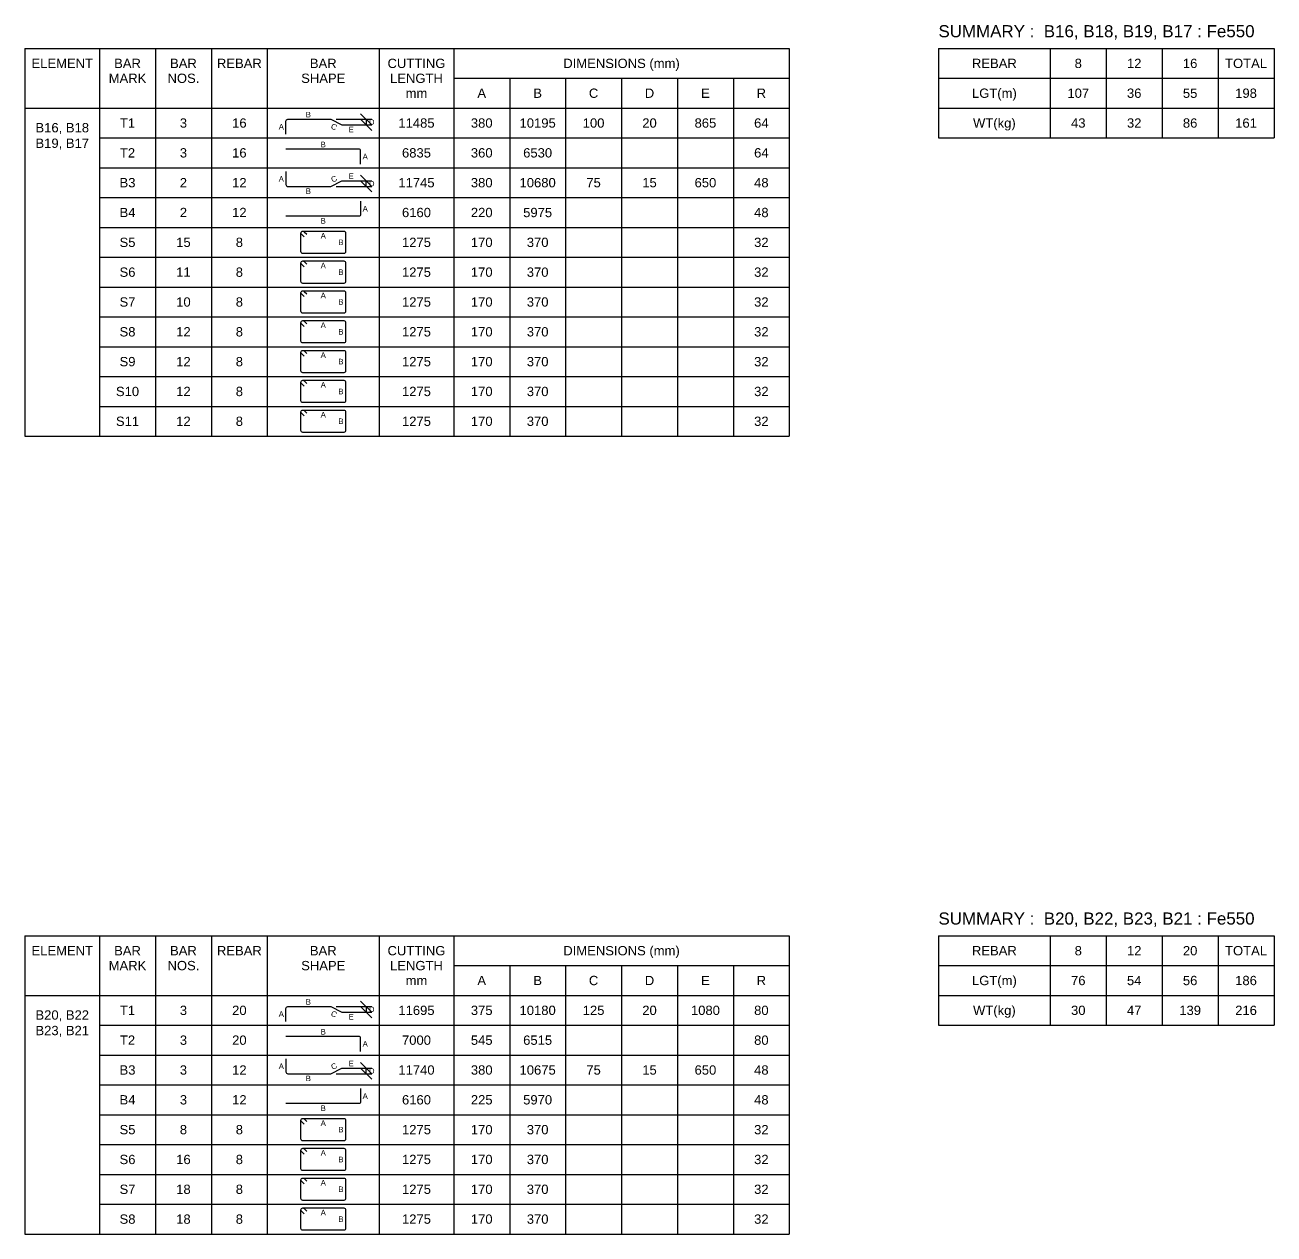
# Model space of a CAD drawing. Header units: inches. Extents: x -828 to 82836, y -182800 to 1700.
# Drawn here: x 47925 to 81425, y -131200 to -98770 of the extents above; entities that cross this region are included whole.
import ezdxf
from ezdxf.enums import TextEntityAlignment as Align

# ---------------------------------------------------------------- set-up
doc = ezdxf.new("R2010")
doc.units = ezdxf.units.IN
doc.header["$LTSCALE"] = 1000
doc.header["$MEASUREMENT"] = 0
for name, color, linetype in [('Dimension', 31, 'Continuous'), ('Reinforcement', 4, 'Continuous'), ('Schedule Header', 4, 'Continuous'), ('Schedule Line', 60, 'Continuous'), ('Text', 31, 'Continuous')]:
    doc.layers.add(name, color=color, linetype=linetype)
doc.styles.add('SC-SansSerif', font='SansSerif')
doc.dimstyles.new('SCBBSDim', dxfattribs={"dimtxt": 225, "dimasz": 0.18, "dimexe": 150, "dimexo": 150, "dimgap": 100, "dimtad": 1, "dimtoh": 1, "dimdec": 0, "dimzin": 0, "dimdsep": 46, "dimtxsty": 'SC-SansSerif', "dimtsz": 150, "dimcen": 0.09, "dimclrd": 8, "dimclre": 8, "dimclrt": 31, "dimadec": 0, "dimazin": 0, "dimtfac": 1, "dimtdec": 0, "dimtix": 1, "dimtofl": 0, "dimtmove": 0, "dimatfit": 3, "dimfxl": 1, "dimtolj": 1, "dimtzin": 0, "dimarcsym": 0})

# ---------------------------------------------------------------- blocks, each defined once
blk = doc.blocks.new('*D68')
at = {"color": 8, "linetype": 'ByBlock', "lineweight": -2}
for p, q in [((57225, -101450), (56925, -101150)), ((56275, -101300), (57225, -101300)), ((56575, -101450), (57225, -101450)), ((56925, -101300), (57225, -101600)), ((57075, -101300), (57075, -101450))]:
    blk.add_line(p, q, dxfattribs=at)
at = {"layer": 'DEFPOINTS', "color": 31}
for p in [(56125, -101300), (56425, -101450), (57075, -101300)]:
    blk.add_point(p, dxfattribs=at)
blk = doc.blocks.new('*D69')
at = {"color": 8, "linetype": 'ByBlock', "lineweight": -2}
for p, q in [((57225, -103100), (56925, -102800)), ((56275, -103100), (57225, -103100)), ((56575, -102950), (57225, -102950)), ((56925, -102950), (57225, -103250)), ((57075, -103100), (57075, -102950))]:
    blk.add_line(p, q, dxfattribs=at)
at = {"layer": 'DEFPOINTS', "color": 31}
for p in [(56125, -103100), (56425, -102950), (57075, -103100)]:
    blk.add_point(p, dxfattribs=at)
blk = doc.blocks.new('*D83')
at = {"color": 8, "linetype": 'ByBlock', "lineweight": -2}
for p, q in [((57225, -125250), (56925, -124950)), ((56275, -125100), (57225, -125100)), ((56575, -125250), (57225, -125250)), ((56925, -125100), (57225, -125400)), ((57075, -125100), (57075, -125250))]:
    blk.add_line(p, q, dxfattribs=at)
at = {"layer": 'DEFPOINTS', "color": 31}
for p in [(56125, -125100), (56425, -125250), (57075, -125100)]:
    blk.add_point(p, dxfattribs=at)
blk = doc.blocks.new('*D84')
at = {"color": 8, "linetype": 'ByBlock', "lineweight": -2}
for p, q in [((57225, -126900), (56925, -126600)), ((56275, -126900), (57225, -126900)), ((56575, -126750), (57225, -126750)), ((56925, -126750), (57225, -127050)), ((57075, -126900), (57075, -126750))]:
    blk.add_line(p, q, dxfattribs=at)
at = {"layer": 'DEFPOINTS', "color": 31}
for p in [(56125, -126900), (56425, -126750), (57075, -126900)]:
    blk.add_point(p, dxfattribs=at)

msp = doc.modelspace()

# ---------------------------------------------------------------- linework, layer by layer
at = {"layer": 'Reinforcement'}
for points in [[(54925, -101700), (54925, -101350, -0.5), (54975, -101300), (56125, -101300), (56425, -101450), (56925, -101450)], [(56925, -102500), (56925, -102150, 0.5), (56875, -102100), (54925, -102100)], [(54925, -102700), (54925, -103050, 0.5), (54975, -103100), (56125, -103100), (56425, -102950), (56925, -102950)], [(56925, -103500), (56925, -103850, -0.5), (56875, -103900), (54925, -103900)], [(55410.4, -104456.1), (55339.7, -104385.4, -0.1989124), (55325, -104350, -0.4142046), (55375, -104300, -0.1989044), (55410.4, -104314.6), (55481.1, -104385.4)], [(55410.4, -105256.1), (55339.7, -105185.4, -0.1989124), (55325, -105150, -0.4142046), (55375, -105100, -0.1989044), (55410.4, -105114.6), (55481.1, -105185.4)], [(55410.4, -106056.1), (55339.7, -105985.4, -0.1989124), (55325, -105950, -0.4142046), (55375, -105900, -0.1989044), (55410.4, -105914.6), (55481.1, -105985.4)], [(55410.4, -106856.1), (55339.7, -106785.4, -0.1989124), (55325, -106750, -0.4142046), (55375, -106700, -0.1989044), (55410.4, -106714.6), (55481.1, -106785.4)], [(55410.4, -107656.1), (55339.7, -107585.4, -0.1989124), (55325, -107550, -0.4142046), (55375, -107500, -0.1989044), (55410.4, -107514.6), (55481.1, -107585.4)], [(55410.4, -108456.1), (55339.7, -108385.4, -0.1989124), (55325, -108350, -0.4142046), (55375, -108300, -0.1989044), (55410.4, -108314.6), (55481.1, -108385.4)], [(55410.4, -109256.1), (55339.7, -109185.4, -0.1989124), (55325, -109150, -0.4142046), (55375, -109100, -0.1989044), (55410.4, -109114.6), (55481.1, -109185.4)], [(54925, -125500), (54925, -125150, -0.5), (54975, -125100), (56125, -125100), (56425, -125250), (56925, -125250)], [(56925, -126300), (56925, -125950, 0.5), (56875, -125900), (54925, -125900)], [(54925, -126500), (54925, -126850, 0.5), (54975, -126900), (56125, -126900), (56425, -126750), (56925, -126750)], [(56925, -127300), (56925, -127650, -0.5), (56875, -127700), (54925, -127700)], [(55410.4, -128256.1), (55339.7, -128185.4, -0.1989124), (55325, -128150, -0.4142046), (55375, -128100, -0.1989044), (55410.4, -128114.6), (55481.1, -128185.4)], [(55410.4, -129056.1), (55339.7, -128985.4, -0.1989124), (55325, -128950, -0.4142046), (55375, -128900, -0.1989044), (55410.4, -128914.6), (55481.1, -128985.4)], [(55410.4, -129856.1), (55339.7, -129785.4, -0.1989124), (55325, -129750, -0.4142046), (55375, -129700, -0.1989044), (55410.4, -129714.6), (55481.1, -129785.4)], [(55410.4, -130656.1), (55339.7, -130585.4, -0.1989124), (55325, -130550, -0.4142046), (55375, -130500, -0.1989044), (55410.4, -130514.6), (55481.1, -130585.4)]]:
    msp.add_lwpolyline(points, format="xyb", dxfattribs=at)
for points in [[(55325, -104350, -0.4142046), (55375, -104300), (56475, -104300, -0.4142046), (56525, -104350), (56525, -104850, -0.4142046), (56475, -104900), (55375, -104900, -0.4142046), (55325, -104850)], [(55325, -105150, -0.4142046), (55375, -105100), (56475, -105100, -0.4142046), (56525, -105150), (56525, -105650, -0.4142046), (56475, -105700), (55375, -105700, -0.4142046), (55325, -105650)], [(55325, -105950, -0.4142046), (55375, -105900), (56475, -105900, -0.4142046), (56525, -105950), (56525, -106450, -0.4142046), (56475, -106500), (55375, -106500, -0.4142046), (55325, -106450)], [(55325, -106750, -0.4142046), (55375, -106700), (56475, -106700, -0.4142046), (56525, -106750), (56525, -107250, -0.4142046), (56475, -107300), (55375, -107300, -0.4142046), (55325, -107250)], [(55325, -107550, -0.4142046), (55375, -107500), (56475, -107500, -0.4142046), (56525, -107550), (56525, -108050, -0.4142046), (56475, -108100), (55375, -108100, -0.4142046), (55325, -108050)], [(55325, -108350, -0.4142046), (55375, -108300), (56475, -108300, -0.4142046), (56525, -108350), (56525, -108850, -0.4142046), (56475, -108900), (55375, -108900, -0.4142046), (55325, -108850)], [(55325, -109150, -0.4142046), (55375, -109100), (56475, -109100, -0.4142046), (56525, -109150), (56525, -109650, -0.4142046), (56475, -109700), (55375, -109700, -0.4142046), (55325, -109650)], [(55325, -128150, -0.4142046), (55375, -128100), (56475, -128100, -0.4142046), (56525, -128150), (56525, -128650, -0.4142046), (56475, -128700), (55375, -128700, -0.4142046), (55325, -128650)], [(55325, -128950, -0.4142046), (55375, -128900), (56475, -128900, -0.4142046), (56525, -128950), (56525, -129450, -0.4142046), (56475, -129500), (55375, -129500, -0.4142046), (55325, -129450)], [(55325, -129750, -0.4142046), (55375, -129700), (56475, -129700, -0.4142046), (56525, -129750), (56525, -130250, -0.4142046), (56475, -130300), (55375, -130300, -0.4142046), (55325, -130250)], [(55325, -130550, -0.4142046), (55375, -130500), (56475, -130500, -0.4142046), (56525, -130550), (56525, -131050, -0.4142046), (56475, -131100), (55375, -131100, -0.4142046), (55325, -131050)]]:
    msp.add_lwpolyline(points, format="xyb", close=True, dxfattribs=at)
at = {"layer": 'Schedule Line'}
for p, q in [((47925, -99400), (68425, -99400)), ((47925, -99400), (47925, -109800)), ((49925, -99400), (49925, -109800)), ((51425, -99400), (51425, -109800)), ((52925, -99400), (52925, -109800)), ((54425, -99400), (54425, -109800)), ((57425, -99400), (57425, -109800)), ((59425, -99400), (59425, -109800)), ((68425, -99400), (68425, -109800)), ((72425, -99400), (81425, -99400)), ((72425, -99400), (72425, -101800)), ((75425, -99400), (75425, -101800)), ((76925, -99400), (76925, -101800)), ((78425, -99400), (78425, -101800)), ((79925, -99400), (79925, -101800)), ((81425, -99400), (81425, -101800)), ((59425, -100200), (68425, -100200)), ((60925, -100200), (60925, -109800)), ((62425, -100200), (62425, -109800)), ((63925, -100200), (63925, -109800)), ((65425, -100200), (65425, -109800)), ((66925, -100200), (66925, -109800)), ((72425, -100200), (81425, -100200)), ((47925, -101000), (68425, -101000)), ((72425, -101000), (81425, -101000)), ((49925, -101800), (68425, -101800)), ((72425, -101800), (81425, -101800)), ((49925, -102600), (68425, -102600)), ((49925, -103400), (68425, -103400)), ((49925, -104200), (68425, -104200)), ((49925, -105000), (68425, -105000)), ((49925, -105800), (68425, -105800)), ((49925, -106600), (68425, -106600)), ((49925, -107400), (68425, -107400)), ((49925, -108200), (68425, -108200)), ((49925, -109000), (68425, -109000)), ((47925, -109800), (68425, -109800)), ((49925, -109800), (68425, -109800)), ((47925, -123200), (68425, -123200)), ((47925, -123200), (47925, -131200)), ((49925, -123200), (49925, -131200)), ((51425, -123200), (51425, -131200)), ((52925, -123200), (52925, -131200)), ((54425, -123200), (54425, -131200)), ((57425, -123200), (57425, -131200)), ((59425, -123200), (59425, -131200)), ((68425, -123200), (68425, -131200)), ((72425, -123200), (81425, -123200)), ((72425, -123200), (72425, -125600)), ((75425, -123200), (75425, -125600)), ((76925, -123200), (76925, -125600)), ((78425, -123200), (78425, -125600)), ((79925, -123200), (79925, -125600)), ((81425, -123200), (81425, -125600)), ((59425, -124000), (68425, -124000)), ((60925, -124000), (60925, -131200)), ((62425, -124000), (62425, -131200)), ((63925, -124000), (63925, -131200)), ((65425, -124000), (65425, -131200)), ((66925, -124000), (66925, -131200)), ((72425, -124000), (81425, -124000)), ((47925, -124800), (68425, -124800)), ((72425, -124800), (81425, -124800)), ((49925, -125600), (68425, -125600)), ((72425, -125600), (81425, -125600)), ((49925, -126400), (68425, -126400)), ((49925, -127200), (68425, -127200)), ((49925, -128000), (68425, -128000)), ((49925, -128800), (68425, -128800)), ((49925, -129600), (68425, -129600)), ((49925, -130400), (68425, -130400)), ((47925, -131200), (68425, -131200)), ((49925, -131200), (68425, -131200))]:
    msp.add_line(p, q, dxfattribs=at)

# ---------------------------------------------------------------- texts
at = {"layer": 'Dimension', "style": 'SC-SansSerif'}
for s, p in [('B', (55525, -101175)), ('A', (54800, -101500)), ('E', (56675, -101575)), ('D', (57225, -101375)), ('B', (55925, -101975)), ('A', (57050, -102300)), ('A', (54800, -102900)), ('E', (56675, -102825)), ('B', (55525, -103225)), ('D', (57225, -103025)), ('A', (57050, -103700)), ('B', (55925, -104025)), ('A', (55925, -104425)), ('B', (56400, -104600)), ('A', (55925, -105225)), ('B', (56400, -105400)), ('A', (55925, -106025)), ('B', (56400, -106200)), ('A', (55925, -106825)), ('B', (56400, -107000)), ('A', (55925, -107625)), ('B', (56400, -107800)), ('A', (55925, -108425)), ('B', (56400, -108600)), ('A', (55925, -109225)), ('B', (56400, -109400)), ('B', (55525, -124975)), ('A', (54800, -125300)), ('D', (57225, -125175)), ('E', (56675, -125375)), ('B', (55925, -125775)), ('A', (57050, -126100)), ('A', (54800, -126700)), ('E', (56675, -126625)), ('B', (55525, -127025)), ('D', (57225, -126825)), ('A', (57050, -127500)), ('B', (55925, -127825)), ('A', (55925, -128225)), ('B', (56400, -128400)), ('A', (55925, -129025)), ('B', (56400, -129200)), ('A', (55925, -129825)), ('B', (56400, -130000)), ('A', (55925, -130625)), ('B', (56400, -130800))]:
    msp.add_text(s, height=150, dxfattribs=at).set_placement(p, align=Align.MIDDLE_CENTER)
for rotation, p in [(-26.56505, (56212.5, -101500)), (26.56505, (56212.5, -102900)), (-26.56505, (56212.5, -125300)), (26.56505, (56212.5, -126700))]:
    msp.add_text('C', height=150, rotation=rotation, dxfattribs=at).set_placement(p, align=Align.MIDDLE_CENTER)
at = {"layer": 'Schedule Header', "style": 'SC-SansSerif'}
for s, p in [('SUMMARY :  B16, B18, B19, B17 : Fe550', (72425, -99100)), ('SUMMARY :  B20, B22, B23, B21 : Fe550', (72425, -122900))]:
    msp.add_text(s, height=325, dxfattribs=at).set_placement(p)
for s, p in [('ELEMENT', (48925, -99800)), ('BAR', (50675, -99800)), ('BAR', (52175, -99800)), ('REBAR', (53675, -99800)), ('BAR', (55925, -99800)), ('CUTTING', (58425, -99800)), ('DIMENSIONS (mm)', (63925, -99800)), ('REBAR', (73925, -99800)), ('8', (76175, -99800)), ('12', (77675, -99800)), ('16', (79175, -99800)), ('TOTAL', (80675, -99800)), ('MARK', (50675, -100200)), ('NOS.', (52175, -100200)), ('SHAPE', (55925, -100200)), ('LENGTH', (58425, -100200)), ('A', (60175, -100600)), ('B', (61675, -100600)), ('C', (63175, -100600)), ('D', (64675, -100600)), ('E', (66175, -100600)), ('R', (67675, -100600)), ('LGT(m)', (73925, -100600)), ('mm', (58425, -100600)), ('WT(kg)', (73925, -101400)), ('ELEMENT', (48925, -123600)), ('BAR', (50675, -123600)), ('BAR', (52175, -123600)), ('REBAR', (53675, -123600)), ('BAR', (55925, -123600)), ('CUTTING', (58425, -123600)), ('DIMENSIONS (mm)', (63925, -123600)), ('REBAR', (73925, -123600)), ('8', (76175, -123600)), ('12', (77675, -123600)), ('20', (79175, -123600)), ('TOTAL', (80675, -123600)), ('MARK', (50675, -124000)), ('NOS.', (52175, -124000)), ('SHAPE', (55925, -124000)), ('LENGTH', (58425, -124000)), ('A', (60175, -124400)), ('B', (61675, -124400)), ('C', (63175, -124400)), ('D', (64675, -124400)), ('E', (66175, -124400)), ('R', (67675, -124400)), ('LGT(m)', (73925, -124400)), ('mm', (58425, -124400)), ('WT(kg)', (73925, -125200))]:
    msp.add_text(s, height=250, dxfattribs=at).set_placement(p, align=Align.MIDDLE_CENTER)
at = {"layer": 'Text', "style": 'SC-SansSerif'}
for s, p in [('107', (76175, -100600)), ('36', (77675, -100600)), ('55', (79175, -100600)), ('198', (80675, -100600)), ('T1', (50675, -101400)), ('3', (52175, -101400)), ('16', (53675, -101400)), ('11485', (58425, -101400)), ('380', (60175, -101400)), ('10195', (61675, -101400)), ('100', (63175, -101400)), ('20', (64675, -101400)), ('865', (66175, -101400)), ('64', (67675, -101400)), ('43', (76175, -101400)), ('32', (77675, -101400)), ('86', (79175, -101400)), ('161', (80675, -101400)), ('T2', (50675, -102200)), ('3', (52175, -102200)), ('16', (53675, -102200)), ('6835', (58425, -102200)), ('360', (60175, -102200)), ('6530', (61675, -102200)), ('64', (67675, -102200)), ('B3', (50675, -103000)), ('2', (52175, -103000)), ('12', (53675, -103000)), ('11745', (58425, -103000)), ('380', (60175, -103000)), ('10680', (61675, -103000)), ('75', (63175, -103000)), ('15', (64675, -103000)), ('650', (66175, -103000)), ('48', (67675, -103000)), ('B4', (50675, -103800)), ('2', (52175, -103800)), ('12', (53675, -103800)), ('6160', (58425, -103800)), ('220', (60175, -103800)), ('5975', (61675, -103800)), ('48', (67675, -103800)), ('S5', (50675, -104600)), ('15', (52175, -104600)), ('8', (53675, -104600)), ('1275', (58425, -104600)), ('170', (60175, -104600)), ('370', (61675, -104600)), ('32', (67675, -104600)), ('S6', (50675, -105400)), ('11', (52175, -105400)), ('8', (53675, -105400)), ('1275', (58425, -105400)), ('170', (60175, -105400)), ('370', (61675, -105400)), ('32', (67675, -105400)), ('S7', (50675, -106200)), ('10', (52175, -106200)), ('8', (53675, -106200)), ('1275', (58425, -106200)), ('170', (60175, -106200)), ('370', (61675, -106200)), ('32', (67675, -106200)), ('S8', (50675, -107000)), ('12', (52175, -107000)), ('8', (53675, -107000)), ('1275', (58425, -107000)), ('170', (60175, -107000)), ('370', (61675, -107000)), ('32', (67675, -107000)), ('S9', (50675, -107800)), ('12', (52175, -107800)), ('8', (53675, -107800)), ('1275', (58425, -107800)), ('170', (60175, -107800)), ('370', (61675, -107800)), ('32', (67675, -107800)), ('S10', (50675, -108600)), ('12', (52175, -108600)), ('8', (53675, -108600)), ('1275', (58425, -108600)), ('170', (60175, -108600)), ('370', (61675, -108600)), ('32', (67675, -108600)), ('S11', (50675, -109400)), ('12', (52175, -109400)), ('8', (53675, -109400)), ('1275', (58425, -109400)), ('170', (60175, -109400)), ('370', (61675, -109400)), ('32', (67675, -109400)), ('76', (76175, -124400)), ('54', (77675, -124400)), ('56', (79175, -124400)), ('186', (80675, -124400)), ('T1', (50675, -125200)), ('3', (52175, -125200)), ('20', (53675, -125200)), ('11695', (58425, -125200)), ('375', (60175, -125200)), ('10180', (61675, -125200)), ('125', (63175, -125200)), ('20', (64675, -125200)), ('1080', (66175, -125200)), ('80', (67675, -125200)), ('30', (76175, -125200)), ('47', (77675, -125200)), ('139', (79175, -125200)), ('216', (80675, -125200)), ('T2', (50675, -126000)), ('3', (52175, -126000)), ('20', (53675, -126000)), ('7000', (58425, -126000)), ('545', (60175, -126000)), ('6515', (61675, -126000)), ('80', (67675, -126000)), ('B3', (50675, -126800)), ('3', (52175, -126800)), ('12', (53675, -126800)), ('11740', (58425, -126800)), ('380', (60175, -126800)), ('10675', (61675, -126800)), ('75', (63175, -126800)), ('15', (64675, -126800)), ('650', (66175, -126800)), ('48', (67675, -126800)), ('B4', (50675, -127600)), ('3', (52175, -127600)), ('12', (53675, -127600)), ('6160', (58425, -127600)), ('225', (60175, -127600)), ('5970', (61675, -127600)), ('48', (67675, -127600)), ('S5', (50675, -128400)), ('8', (52175, -128400)), ('8', (53675, -128400)), ('1275', (58425, -128400)), ('170', (60175, -128400)), ('370', (61675, -128400)), ('32', (67675, -128400)), ('S6', (50675, -129200)), ('16', (52175, -129200)), ('8', (53675, -129200)), ('1275', (58425, -129200)), ('170', (60175, -129200)), ('370', (61675, -129200)), ('32', (67675, -129200)), ('S7', (50675, -130000)), ('18', (52175, -130000)), ('8', (53675, -130000)), ('1275', (58425, -130000)), ('170', (60175, -130000)), ('370', (61675, -130000)), ('32', (67675, -130000)), ('S8', (50675, -130800)), ('18', (52175, -130800)), ('8', (53675, -130800)), ('1275', (58425, -130800)), ('170', (60175, -130800)), ('370', (61675, -130800)), ('32', (67675, -130800))]:
    msp.add_text(s, height=250, dxfattribs=at).set_placement(p, align=Align.MIDDLE_CENTER)
at = {"layer": 'Text', "char_height": 250, "attachment_point": 2, "style": 'SC-SansSerif'}
for s, insert in [('B16, B18\\PB19, B17\\P', (48925, -101400)), ('B20, B22\\PB23, B21\\P', (48925, -125200))]:
    msp.add_mtext(s, dxfattribs=dict(at, insert=insert))

# ---------------------------------------------------------------- dimensions: what is measured, and where the dimension line sits
at = {"layer": 'Dimension'}
for base, p1, p2, picture, middle in [((57075, -101450), (56125, -101300), (56425, -101450), '*D68', (57075, -101375)), ((57075, -102950), (56125, -103100), (56425, -102950), '*D69', (57075, -103025)), ((57075, -125250), (56125, -125100), (56425, -125250), '*D83', (57075, -125175)), ((57075, -126750), (56125, -126900), (56425, -126750), '*D84', (57075, -126825))]:
    dim = msp.add_linear_dim(base=base, p1=p1, p2=p2, angle=90, text=' ', dimstyle='SCBBSDim', dxfattribs=at)
    dim.commit()
    dim.dimension.update_dxf_attribs({"geometry": picture, "text_midpoint": middle})

doc.saveas('drawing.dxf')
